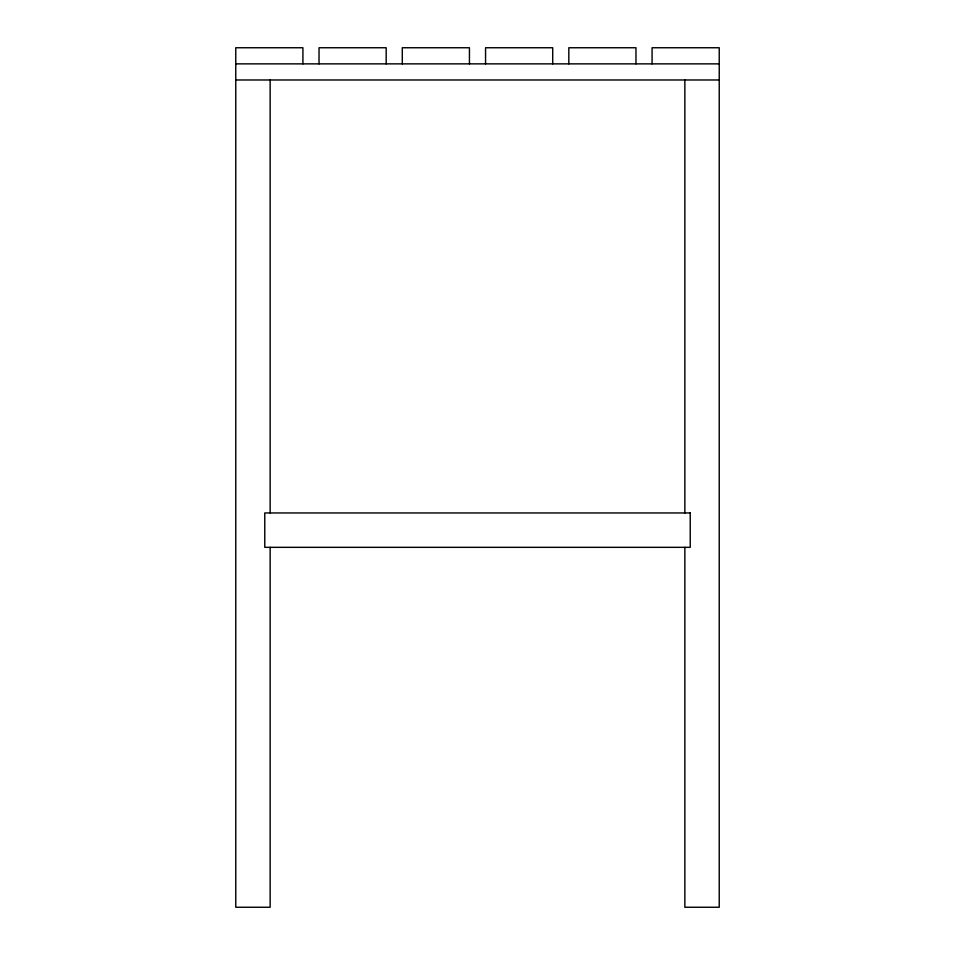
<?xml version="1.0" encoding="UTF-8"?>
<svg xmlns="http://www.w3.org/2000/svg" width="955" height="955" viewBox="0 0 955 955"><rect width="100%" height="100%" fill="white"/><g stroke="black" fill="none" stroke-linecap="round" stroke-linejoin="round"><path stroke-width="1.43" d="M235.766 63.866L719.234 63.866M235.766 79.981L719.234 79.981M684.854 79.981L684.854 512.954M684.854 547.334L684.854 907.25L719.234 907.25L719.234 47.75L652.086 47.75L652.086 63.866M635.97 63.866L635.97 47.75L568.822 47.75L568.822 63.866M552.706 63.866L552.706 47.75L485.558 47.75L485.558 63.866M469.442 63.866L469.442 47.75L402.294 47.75L402.294 63.866M386.178 63.866L386.178 47.75L319.03 47.75L319.03 63.866M302.914 63.866L302.914 47.75L235.766 47.75L235.766 907.25L270.146 907.25L270.146 547.334M270.146 79.981L270.146 512.954M690.226 512.954L264.774 512.954L264.774 547.334L690.226 547.334L690.226 512.954"/></g></svg>
